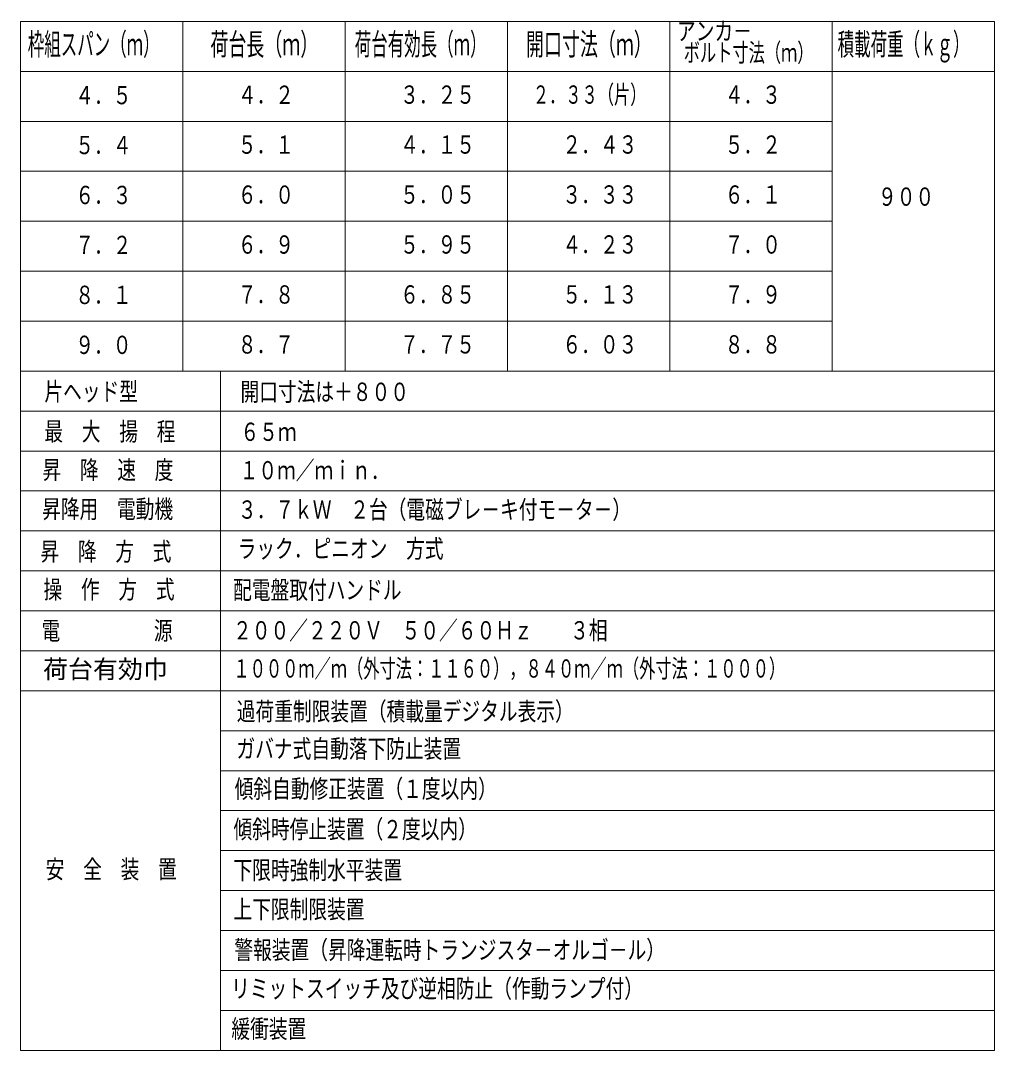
# Model space of a CAD drawing. Units: millimetres, scale not verified. Extents: x -12607 to 12128, y -18611 to 18612.
# Drawn here: x -9853 to -2053, y -18611 to -10364 of the extents above; entities that cross this region are included whole.
import ezdxf
from ezdxf.enums import TextEntityAlignment as Align

# ---------------------------------------------------------------- set-up
doc = ezdxf.new("R2010")
doc.units = ezdxf.units.MM
doc.header["$LTSCALE"] = 30
doc.layers.add('0-2_05 寸法', color=7, linetype='Continuous', lineweight=18)
doc.styles.add('ＭＳ ゴシック', font='')
doc.styles.get('ＭＳ ゴシック').set_extended_font_data('MS Gothic')

msp = doc.modelspace()

# ---------------------------------------------------------------- linework, layer by layer
at = {"layer": '0-2_05 寸法'}
for p, q in [((-8552.83, -10371.28), (-8552.83, -13171.28)), ((-7252.83, -10371.28), (-7252.83, -13171.28)), ((-5952.83, -10371.28), (-5952.83, -13171.28)), ((-4652.83, -10371.28), (-4652.83, -13171.28)), ((-3352.83, -10371.28), (-3352.83, -13171.28)), ((-2052.83, -10371.28), (-2052.83, -18611.28)), ((-9852.76, -10771.28), (-2052.83, -10771.28)), ((-9852.76, -11171.28), (-3352.83, -11171.28)), ((-9852.76, -11571.28), (-3352.83, -11571.28)), ((-9852.76, -11971.28), (-3352.83, -11971.28)), ((-9852.76, -12371.28), (-3352.83, -12371.28)), ((-9852.76, -12771.28), (-3352.83, -12771.28)), ((-9852.76, -13171.28), (-2052.83, -13171.28)), ((-8252.76, -13171.28), (-8252.76, -18611.28)), ((-9852.76, -13491.28), (-2052.83, -13491.28)), ((-9852.76, -13811.28), (-2052.83, -13811.28)), ((-2052.83, -14131.28), (-9852.76, -14131.28)), ((-9852.76, -14451.28), (-2052.83, -14451.28)), ((-2052.83, -14771.28), (-9852.76, -14771.28)), ((-9852.76, -15091.28), (-2052.83, -15091.28)), ((-9852.76, -15411.28), (-2052.83, -15411.28)), ((-2052.83, -15731.28), (-9852.76, -15731.28)), ((-8252.76, -16051.28), (-2052.83, -16051.28)), ((-2052.83, -16371.28), (-8252.76, -16371.28)), ((-8252.76, -16691.28), (-2052.83, -16691.28)), ((-2052.83, -17011.28), (-8252.76, -17011.28)), ((-8252.76, -17331.28), (-2052.83, -17331.28)), ((-2052.83, -17651.28), (-8252.76, -17651.28)), ((-8252.76, -17971.28), (-2052.83, -17971.28)), ((-2052.83, -18291.28), (-8252.76, -18291.28)), ((-9852.76, -18611.28), (-2052.83, -18611.28))]:
    msp.add_line(p, q, dxfattribs=at)
msp.add_lwpolyline([(-2052.83, -10371.28), (-9852.76, -10371.28), (-9852.76, -18611.28)], dxfattribs=at)

# ---------------------------------------------------------------- texts
at = {"layer": '0-2_05 寸法', "style": 'ＭＳ ゴシック'}
for s, height, width, p in [('アンカ－', 146.6, 0.75, (-4595.24, -10565.56)), ('枠組スパン（ｍ）', 176, 0.55, (-9795.41, -10694.01)), ('荷台長（ｍ）', 176, 0.6, (-8332.46, -10694.01)), ('荷台有効長（ｍ）', 176, 0.55, (-7176.58, -10694.01)), ('開口寸法（ｍ）', 176, 0.6, (-5805.03, -10694.01)), ('積載荷重（ｋｇ）', 176, 0.55, (-3308.27, -10694.01)), ('ボルト寸法（ｍ）', 146.6, 0.65, (-4541.24, -10737.52)), ('４．２', 146.6, 0.75, (-8112.83, -11075.01)), ('３．２５', 146.6, 0.75, (-6812.83, -11074.39)), ('２．３３（片）', 146.6, 0.65, (-5749.72, -11074.05)), ('４．３', 146.6, 0.75, (-4212.83, -11074.52)), ('４．５', 146.6, 0.75, (-9414.24, -11078.13)), ('５．４', 146.6, 0.75, (-9414.24, -11478.13)), ('５．１', 146.6, 0.75, (-8112.83, -11475.01)), ('４．１５', 146.6, 0.75, (-6812.83, -11474.39)), ('２．４３', 146.6, 0.75, (-5512.83, -11474.05)), ('５．２', 146.6, 0.75, (-4212.83, -11474.52)), ('６．３', 146.6, 0.75, (-9414.24, -11878.13)), ('６．０', 146.6, 0.75, (-8112.83, -11875.01)), ('５．０５', 146.6, 0.75, (-6812.83, -11874.39)), ('３．３３', 146.6, 0.75, (-5512.83, -11874.05)), ('６．１', 146.6, 0.75, (-4212.83, -11874.52)), ('９００', 146.6, 0.75, (-2985.22, -11891.22)), ('７．２', 146.6, 0.75, (-9414.24, -12278.13)), ('６．９', 146.6, 0.75, (-8112.83, -12275.01)), ('５．９５', 146.6, 0.75, (-6812.83, -12274.39)), ('４．２３', 146.6, 0.75, (-5512.83, -12274.05)), ('７．０', 146.6, 0.75, (-4212.83, -12274.52)), ('８．１', 146.6, 0.75, (-9414.24, -12678.13)), ('７．８', 146.6, 0.75, (-8112.83, -12675.01)), ('６．８５', 146.6, 0.75, (-6812.83, -12674.39)), ('５．１３', 146.6, 0.75, (-5512.83, -12674.05)), ('７．９', 146.6, 0.75, (-4212.83, -12674.52)), ('９．０', 146.6, 0.75, (-9414.24, -13078.13)), ('８．７', 146.6, 0.75, (-8112.83, -13075.01)), ('７．７５', 146.6, 0.75, (-6812.83, -13074.39)), ('６．０３', 146.6, 0.75, (-5512.83, -13074.05)), ('８．８', 146.6, 0.75, (-4212.83, -13074.52)), ('片ヘッド型', 146.6, 0.75, (-9662.33, -13451.86)), ('開口寸法は＋８００', 146.6, 0.75, (-8091.56, -13454.16)), ('最\u3000大\u3000揚\u3000程', 146.6, 0.75, (-9662.33, -13771.86)), ('６５ｍ', 146.6, 0.75, (-8091.56, -13774.16)), ('昇\u3000降\u3000速\u3000度', 146.6, 0.75, (-9678.43, -14080.03)), ('１０ｍ／ｍｉｎ．', 146.6, 0.75, (-8098.46, -14082.33)), ('昇降用\u3000電動機', 146.6, 0.75, (-9680.73, -14392.81)), ('３．７ｋＷ\u3000２台（電磁ブレ－キ付モ－タ－）', 146.6, 0.75, (-8112.26, -14397.41)), ('ラック．ピニオン\u3000方式', 146.6, 0.75, (-8114.56, -14710.18)), ('昇\u3000降\u3000方\u3000式', 146.6, 0.75, (-9694.53, -14733.18)), ('操\u3000作\u3000方\u3000式', 146.6, 0.75, (-9669.23, -15036.75)), ('配電盤取付ハンドル', 146.6, 0.75, (-8150.78, -15041.35)), ('電\u3000\u3000\u3000\u3000\u3000源', 146.6, 0.75, (-9685.39, -15366.77)), ('２００／２２０Ｖ\u3000５０／６０Ｈｚ\u3000\u3000３相', 146.6, 0.75, (-8150.78, -15364.28)), ('１０００ｍ／ｍ（外寸法：１１６０），８４０ｍ／ｍ（外寸法：１０００）', 146.6, 0.65, (-8147.75, -15669.82)), ('過荷重制限装置（積載量デジタル表示）', 146.6, 0.75, (-8121.41, -16013.25)), ('ガバナ式自動落下防止装置', 146.6, 0.75, (-8123.81, -16312.55)), ('傾斜自動修正装置（１度以内）', 146.6, 0.75, (-8138.17, -16633.39)), ('傾斜時停止装置（２度以内）', 146.6, 0.75, (-8147.75, -16956.64)), ('安\u3000全\u3000装\u3000置', 146.6, 0.75, (-9651.42, -17277.48)), ('下限時強制水平装置', 146.6, 0.75, (-8147.75, -17284.67)), ('上下限制限装置', 146.6, 0.75, (-8147.75, -17598.33)), ('警報装置（昇降運転時トランジスタ－オルゴ－ル）', 146.6, 0.75, (-8140.57, -17923.97)), ('リミットスイッチ及び逆相防止（作動ランプ付）', 146.6, 0.75, (-8166.9, -18232.84)), ('緩衝装置', 146.6, 0.75, (-8164.51, -18556.08))]:
    msp.add_text(s, height=height, dxfattribs=dict(at, width=width)).set_placement(p, align=Align.BOTTOM_LEFT)
msp.add_text('荷台有効巾', height=146.6, dxfattribs=at).set_placement((-9672.97, -15674.79), align=Align.BOTTOM_LEFT)

doc.saveas('drawing.dxf')
